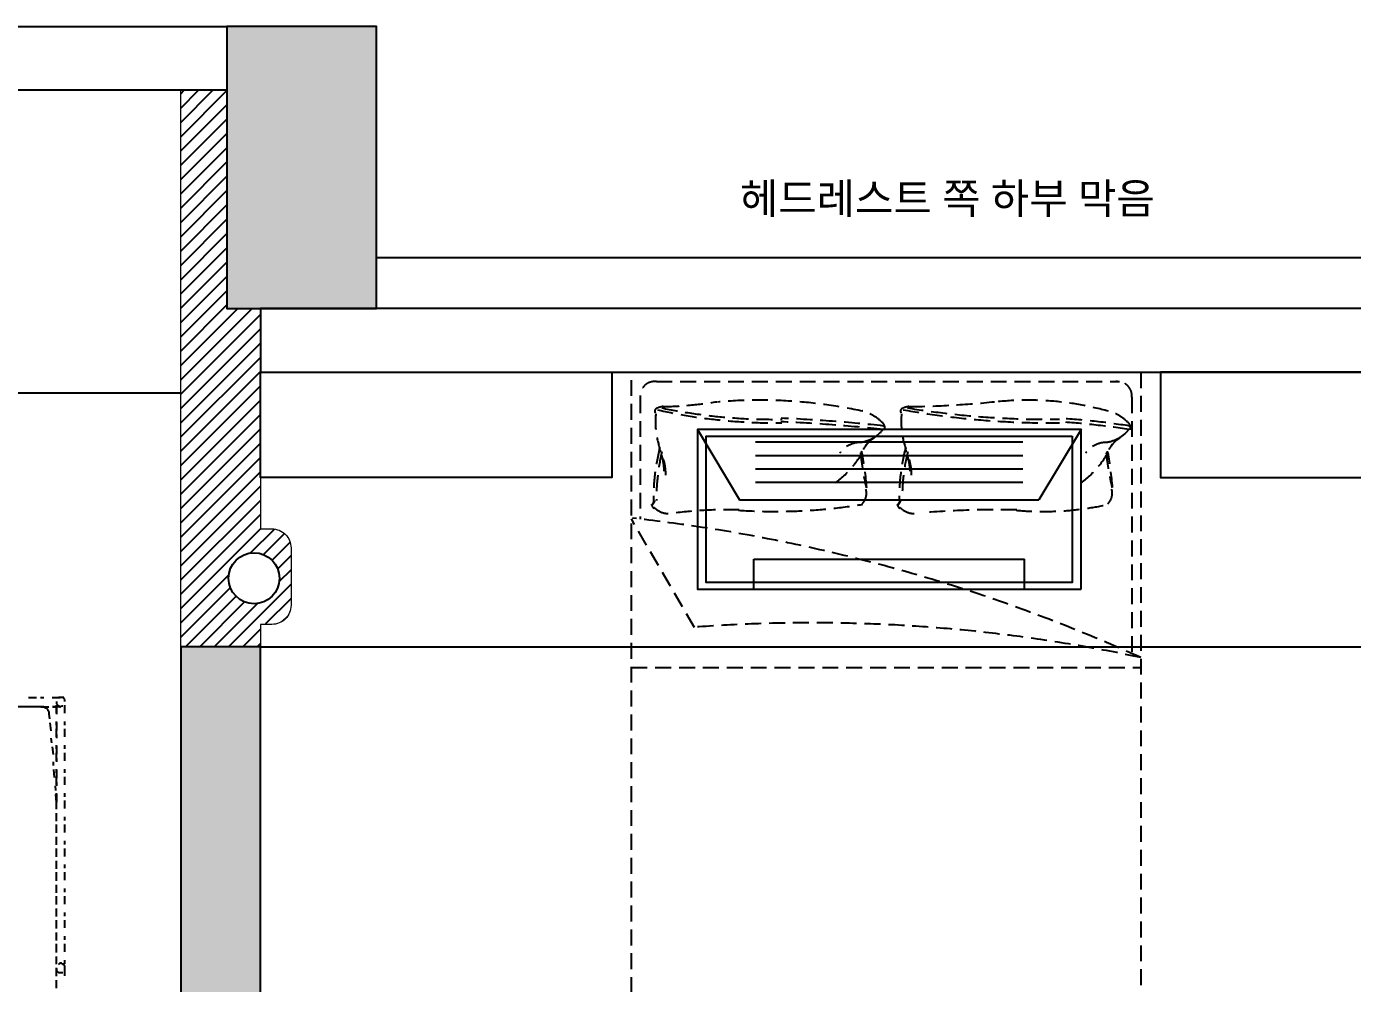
# Model space of a CAD drawing. Header units: millimetres. Extents: x -41292 to 298682, y -22072 to 33155.
# Drawn here: x 30653 to 34817, y 28122 to 31127 of the extents above; entities that cross this region are included whole.
import ezdxf
from ezdxf.enums import TextEntityAlignment as Align

# ---------------------------------------------------------------- set-up
doc = ezdxf.new("R2010")
doc.units = ezdxf.units.MM
for name, pattern in [('( Hidden )', [0.375, 0.25, -0.125]), ('DASHED2', [0.375, 0.25, -0.125]), ('HIDDEN', [9.525, 6.35, -3.175])]:
    doc.linetypes.add(name, pattern=pattern)
doc.layers.add('001_벽_목공', color=3, linetype='Continuous', lineweight=20)
for name, color, linetype in [('TEX', 3, 'Continuous'), ('건축_해치', 251, 'Continuous'), ('인테리어_가구_제작', 6, 'Continuous'), ('인테리어_기타', 8, 'Continuous'), ('인테리어_치수_내부', 8, 'Continuous'), ('인테리어_해치_벽체', 8, 'Continuous'), ('평면_가구', 6, 'Continuous'), ('평면_가벽(기존)', 3, 'Continuous'), ('평면_내력벽', 2, 'Continuous'), ('평면_이동가구', 5, 'HIDDEN'), ('평면_창호', 5, 'Continuous')]:
    doc.layers.add(name, color=color, linetype=linetype)
doc.styles.add('돋움', font='malgun.ttf')

# ---------------------------------------------------------------- blocks, each defined once
blk = doc.blocks.new('dksqdkaclaee')
at = {"layer": '인테리어_가구_제작', "color": 8, "linetype": 'DASHED2', "ltscale": 200}
for p, q in [((228372.1, 50551.5), (228372.1, 50168.3)), ((228344, 49702.5), (229944, 49702.5))]:
    blk.add_line(p, q, dxfattribs=at)
blk.add_lwpolyline([(229944, 50630.2), (229944, 48680.2, -0.414214), (229894, 48630.2), (228394, 48630.2, -0.414214), (228344, 48680.2), (228344, 50630.2)], format="xyb", close=True, dxfattribs=at)
for points in [[(228422.7, 50600.2), (229876.8, 50600.2)], [(229915.9, 50551.5), (229915.9, 49748.1)], [(228542.6, 49828), (228344, 50169.1)]]:
    blk.add_lwpolyline(points, dxfattribs=at)
for points in [[(228418.7, 50502.6, -0.504232), (228424.8, 50516.7, -0.091574), (228443.9, 50521.9, 0.037556), (228612.7, 50537.2)], [(229190.6, 50502.6, -0.504232), (229196.7, 50516.7, -0.091574), (229215.8, 50521.9, 0.023641), (229484.6, 50537.2)], [(229138.3, 50449.4, 0.34633), (229133.5, 50470.5, 0.127623), (229069.4, 50508.2)], [(229910.2, 50449.4, 0.34633), (229905.4, 50470.5, 0.127623), (229841.3, 50508.2)], [(229067.4, 50410.5, 0.087806), (229104.8, 50424.4, 0.09201), (229136.3, 50451.7)], [(229839.3, 50410.5, 0.087806), (229876.7, 50424.4, 0.09201), (229908.2, 50451.7)], [(228447.7, 50319.4, 0.076247), (228432.9, 50390.1, 0.072199), (228414, 50222.6)], [(229219.6, 50319.4, 0.076247), (229204.8, 50390.1, 0.072199), (229185.9, 50222.6)], [(228545.9, 49829.5, -0.071316), (229944, 49733.7, 0.079005), (228347.2, 50171.5)]]:
    blk.add_lwpolyline(points, format="xyb", dxfattribs=at)
for centre, radius, start, end in [((228416.9, 50555.6), 45, 82.6021, 185.236), ((229871.1, 50555.6), 45, 354.764, 97.3979), ((228790.9, 52219.6), 1737.8, 258.3333, 270.8725), ((228746.5, 49007.8), 1534.2, 77.8039, 94.9479), ((229655.6, 53248.8), 2766.9, 260.7599, 270.6953), ((229589.5, 49600.7), 941.3, 74.4132, 96.3131), ((228676.4, 50474.3), 256.8, 174.3673, 199.3502), ((228795.4, 52152.8), 1682.1, 257.3077, 270.7223), ((228597, 45483.6), 4995.3, 83.8154, 87.5131), ((228596.9, 45482.5), 5007.6, 83.8122, 87.5102), ((229448.3, 50474.3), 256.8, 174.3673, 199.3502), ((229661.7, 53110), 2639.3, 259.8745, 270.5817), ((229535.6, 48092.8), 2386.1, 81.0439, 86.3943), ((229535.6, 48092.7), 2397.4, 81.0495, 86.3943), ((228270.4, 50306.6), 181.8, 359.8824, 27.4966), ((228798.8, 50532.8), 312, 306.7509, 335.2863), ((229063.6, 50328.6), 80.6, 87.2182, 144.2044), ((229152.4, 50343.5), 91.8, 120.1883, 158.4701), ((229042.3, 50306.6), 181.8, 359.8824, 27.4966), ((229570.7, 50532.8), 312, 306.7509, 335.2863), ((229835.5, 50328.6), 80.6, 87.2182, 144.2044), ((229924.3, 50343.5), 91.8, 120.1883, 158.4701), ((229056.1, 50232.4), 633.5, 166.5056, 180.4678), ((229932, 50466.7), 873.2, 185.9508, 193.206), ((229107.8, 50368.1), 43.1, 161.5465, 170.0217), ((227704, 50142.1), 1385.3, 5.199, 9.7785), ((229828, 50232.4), 633.5, 166.5056, 180.4678), ((230703.9, 50466.7), 873.2, 185.9508, 193.206), ((229879.7, 50368.1), 43.1, 161.5465, 170.0217), ((228475.9, 50142.1), 1385.3, 5.199, 9.7785), ((229035.6, 50249.8), 46.9, 314.1574, 22.0584), ((229807.5, 50249.8), 46.9, 314.1574, 22.0584), ((228401, 50228.6), 16.9, 289.6413, 356.1306), ((229172.9, 50228.6), 16.9, 289.6413, 356.1306), ((228418.2, 50211.9), 9.37, 121.0291, 254.6994), ((228462.4, 50251.4), 65.6, 224.3826, 287.911), ((228643.8, 48919), 1279, 88.2422, 97.1375), ((228795.5, 51900.9), 1708.3, 266.1395, 279.2556), ((229190.1, 50211.9), 9.37, 121.0291, 254.6994), ((229234.3, 50251.4), 65.6, 224.3826, 287.911), ((229495.9, 47308.3), 2889.7, 88.8299, 94.7469), ((229638, 51140.9), 948.4, 264.8208, 282.4318)]:
    blk.add_arc(centre, radius, start, end, dxfattribs=at)
blk = doc.blocks.new('rjtsfd')
at = {"layer": '평면_이동가구', "color": 8, "linetype": '( Hidden )', "ltscale": 100}
for points in [[(242014.3, 45442.1), (242007.8, 45494.3), (242007.8, 45500.8), (242004.6, 45504.1), (242004.6, 45507.3), (242001.3, 45510.6), (241994.8, 45513.8), (241991.5, 45517.1), (241988.3, 45517.1), (241981.7, 45517.1), (241913.3, 45517.1), (241910, 45517.1), (241903.5, 45517.1), (241900.2, 45513.8), (241897, 45513.8), (241893.7, 45507.3), (241890.5, 45504.1), (241887.2, 45500.8), (241887.2, 45497.5), (241887.2, 45491), (241887.2, 45458.4)], [(241955.7, 45517.1), (241906.8, 45517.1)], [(241942.6, 45546.4), (241991.5, 45546.4)], [(241991.5, 45517.1), (241942.6, 45517.1)], [(241981.7, 45517.1), (242030.6, 45517.1), (242030.6, 45494.3)], [(242017.6, 45546.4), (242043.7, 45546.4)], [(242043.7, 45517.1), (242017.6, 45517.1)], [(242030.6, 45497.5), (242030.6, 45533.4), (242030.6, 45530.1), (242030.6, 45526.9), (242033.9, 45523.6), (242037.2, 45520.4), (242040.4, 45520.4), (242040.4, 45517.1), (242043.7, 45517.1), (242046.9, 45520.4), (242050.2, 45520.4)], [(242056.7, 45497.5), (242056.7, 45533.4), (242056.7, 45536.7), (242056.7, 45539.9), (242053.5, 45543.2), (242053.5, 45546.4), (242050.2, 45546.4), (242046.9, 45546.4), (242043.7, 45546.4), (242040.4, 45546.4), (242037.2, 45546.4)], [(242030.6, 45422.6), (242030.6, 45471.5)], [(242030.6, 45468.2), (242030.6, 45419.3)], [(242056.7, 45422.6), (242056.7, 45471.5)], [(242020.9, 45367.2), (242014.3, 45419.3)], [(242030.6, 45347.6), (242030.6, 45396.5)], [(242030.6, 45393.2), (242030.6, 45344.3)], [(242056.7, 45347.6), (242056.7, 45396.5)], [(242024.1, 45295.4), (242020.9, 45344.3)], [(242030.6, 45272.6), (242030.6, 45321.5)], [(242030.6, 45318.3), (242030.6, 45269.4)], [(242056.7, 45272.6), (242056.7, 45321.5)], [(242030.6, 45158.5), (242030.6, 45217.2), (242027.4, 45269.4)], [(242030.6, 45197.6), (242030.6, 45246.5)], [(242030.6, 45243.3), (242030.6, 45217.2)], [(242056.7, 45197.6), (242056.7, 45246.5)], [(242030.6, 45122.7), (242030.6, 45171.6)], [(242056.7, 45122.7), (242056.7, 45171.6)], [(242030.6, 45083.6), (242030.6, 45132.5)], [(242030.6, 45047.7), (242030.6, 45096.6)], [(242056.7, 45047.7), (242056.7, 45096.6)], [(242030.6, 45008.6), (242030.6, 45057.5)], [(242030.6, 44972.7), (242030.6, 45021.6)], [(242056.7, 44972.7), (242056.7, 45021.6)], [(242030.6, 44933.6), (242030.6, 44982.5)], [(242030.6, 44897.8), (242030.6, 44946.6)], [(242056.7, 44897.8), (242056.7, 44946.6)], [(242030.6, 44858.6), (242030.6, 44907.5)], [(242030.6, 44822.8), (242030.6, 44871.7)], [(242056.7, 44822.8), (242056.7, 44871.7)], [(242030.6, 44783.7), (242030.6, 44832.6)], [(242030.6, 44747.8), (242030.6, 44796.7)], [(242056.7, 44747.8), (242056.7, 44796.7)], [(242030.6, 44708.7), (242030.6, 44757.6)], [(242030.6, 44672.8), (242030.6, 44721.7)], [(242030.6, 44695.6), (242030.6, 44692.4), (242030.6, 44689.1), (242033.9, 44685.9), (242037.2, 44682.6), (242040.4, 44682.6), (242043.7, 44682.6), (242046.9, 44682.6), (242050.2, 44682.6)], [(242056.7, 44695.6), (242056.7, 44698.9), (242056.7, 44702.2), (242056.7, 44705.4), (242053.5, 44705.4), (242053.5, 44708.7), (242050.2, 44708.7), (242046.9, 44711.9), (242043.7, 44711.9), (242040.4, 44711.9), (242040.4, 44708.7), (242037.2, 44708.7)], [(242056.7, 44672.8), (242056.7, 44721.7)], [(242030.6, 44633.7), (242030.6, 44682.6)]]:
    blk.add_lwpolyline(points, dxfattribs=at)
blk = doc.blocks.new('wkrdms')
at = {"layer": 'TEX', "color": 240, "true_color": 0xed1f24}
blk.add_lwpolyline([(124696.8, 19078.4), (124696.8, 18618.4), (123546.8, 18618.4), (123546.8, 19078.4)], close=True, dxfattribs=at)
at = {"layer": '인테리어_치수_내부'}
for points in [[(124724.3, 18597.4), (124724.3, 19099.4), (123519.3, 19099.4), (123519.3, 18597.4), (124724.3, 18597.4)], [(123519.3, 19099.4), (123651.8, 18878.4)], [(124724.3, 19099.4), (124591.7, 18878.4)], [(123702, 19060.1), (124541.6, 19060.1)], [(123702, 19017.9), (124541.6, 19017.9)], [(123702, 18975.8), (124541.6, 18975.8)], [(123702, 18933.7), (124541.6, 18933.7)], [(123651.8, 18878.4), (124591.7, 18878.4)], [(123696.6, 18597.4), (123696.6, 18692)], [(123696.6, 18692), (124547, 18692)], [(124547, 18597.4), (124547, 18692)]]:
    blk.add_lwpolyline(points, dxfattribs=at)

msp = doc.modelspace()

# ---------------------------------------------------------------- hatches: boundary and pattern name
at = {"layer": '건축_해치'}
h = msp.add_hatch(color=8, dxfattribs=at)
h.dxf.hatch_style = 1
h.paths.add_polyline_path([(26420, 28951.55), (26420, 25921.55), (25799.95, 25921.55), (25799.95, 25101.55), (26585, 25101.55), (26585, 28951.55)])
h.paths.add_polyline_path([(23580, 28951.55), (23580, 25311.55), (24789.95, 25311.55), (24789.95, 25101.55), (23440, 25101.55), (23440, 28951.55)])
h.paths.add_polyline_path([(31137, 29179.32), (31137, 25956.55), (30745, 25956.55), (30745, 25101.55), (31387, 25101.55), (31387, 29179.32)])
h.paths.add_polyline_path([(31752, 30241.55), (31752, 31126.55), (31282, 31126.55), (31282, 30241.55)])
h.paths.add_polyline_path([(26240, 30266.55), (26690, 30266.55), (26690, 31126.55), (26240, 31126.55)])
at = {"layer": '인테리어_해치_벽체', "linetype": 'Continuous'}
h = msp.add_hatch(dxfattribs=at)
h.set_pattern_fill('ANSI31', color=256, scale=10)
h.set_pattern_definition([(45, (-678805.182, 16224.664), (-22.4506403, 22.4506403), [])])
h.paths.add_polyline_path([(31387, 30241.55), (31282, 30241.55), (31282, 30926.55), (31137, 30926.55), (31137, 29179.32), (31387, 29179.32), (31387, 29261.47, 0.6194843), (31483.2, 29309.32), (31483.2, 29489.32, 0.6194843), (31387, 29537.17)])
h.paths.add_polyline_path([(31447.05, 29394.21, -1), (31287.05, 29394.21, -1)], flags=16)

# ---------------------------------------------------------------- linework, layer by layer
at = {"layer": '001_벽_목공'}
msp.add_lwpolyline([(31387, 29249.32), (31387, 29179.32), (31137, 29179.32), (31137, 30926.55), (31282, 30926.55), (31282, 30241.55), (31387, 30241.55), (31387, 29549.32), (31423.2, 29549.32, -0.4142136), (31483.2, 29489.32), (31483.2, 29309.32, -0.4142136), (31423.2, 29249.32), (31387, 29249.32)], format="xyb", dxfattribs=at)
at = {"layer": '인테리어_기타'}
for p, q in [((26690, 29976.55), (31137, 29976.55)), ((31387, 29179.32), (35130.5, 29179.32))]:
    msp.add_line(p, q, dxfattribs=at)
at = {"layer": '평면_가구'}
msp.add_lwpolyline([(35730, 30241.55), (31387, 30241.55), (31387, 30041.55), (35110.5, 30041.55), (35110.5, 30241.55)], dxfattribs=at)
for points in [[(31387, 30041.55), (32490.25, 30041.55), (32490.25, 29710.43), (31387, 29710.43)], [(35110.5, 30041.55), (34213.75, 30041.55), (34213.75, 29710.43), (35110.5, 29710.43)]]:
    msp.add_lwpolyline(points, close=True, dxfattribs=at)
at = {"layer": '평면_가벽(기존)'}
msp.add_circle((31367.05, 29394.21), 80, dxfattribs=at)
at = {"layer": '평면_내력벽'}
for points in [[(31752, 30241.55), (31752, 31126.55), (31282, 31126.55), (31282, 30241.55)], [(31137, 29179.32), (31137, 25956.55), (30745, 25956.55), (30745, 25101.55), (31387, 25101.55), (31387, 29179.32)]]:
    msp.add_lwpolyline(points, close=True, dxfattribs=at)
at = {"layer": '평면_창호', "color": 4}
for points in [[(26690, 31126.55), (31282, 31126.55), (31282, 30926.55), (26690, 30926.55), (26690, 31126.55)], [(31752, 30401.55), (34972, 30401.55), (34972, 30241.55), (31752, 30241.55), (31752, 30401.55)]]:
    msp.add_lwpolyline(points, dxfattribs=at)

# ---------------------------------------------------------------- block references
for name, p in [('dksqdkaclaee', (-195791.98, -20588.68)), ('rjtsfd', (-211284.14, -16526.7))]:
    msp.add_blockref(name, p)
at = {"color": 20}
msp.add_blockref('wkrdms', (-90759.78, 10762.07), dxfattribs=at)

# ---------------------------------------------------------------- texts
at = {"layer": 'TEX', "style": '돋움'}
msp.add_text('헤드레스트 쪽 하부 막음', height=96.04, dxfattribs=at).set_placement((32893.06, 30634.89), align=Align.TOP_LEFT)

doc.saveas('drawing.dxf')
